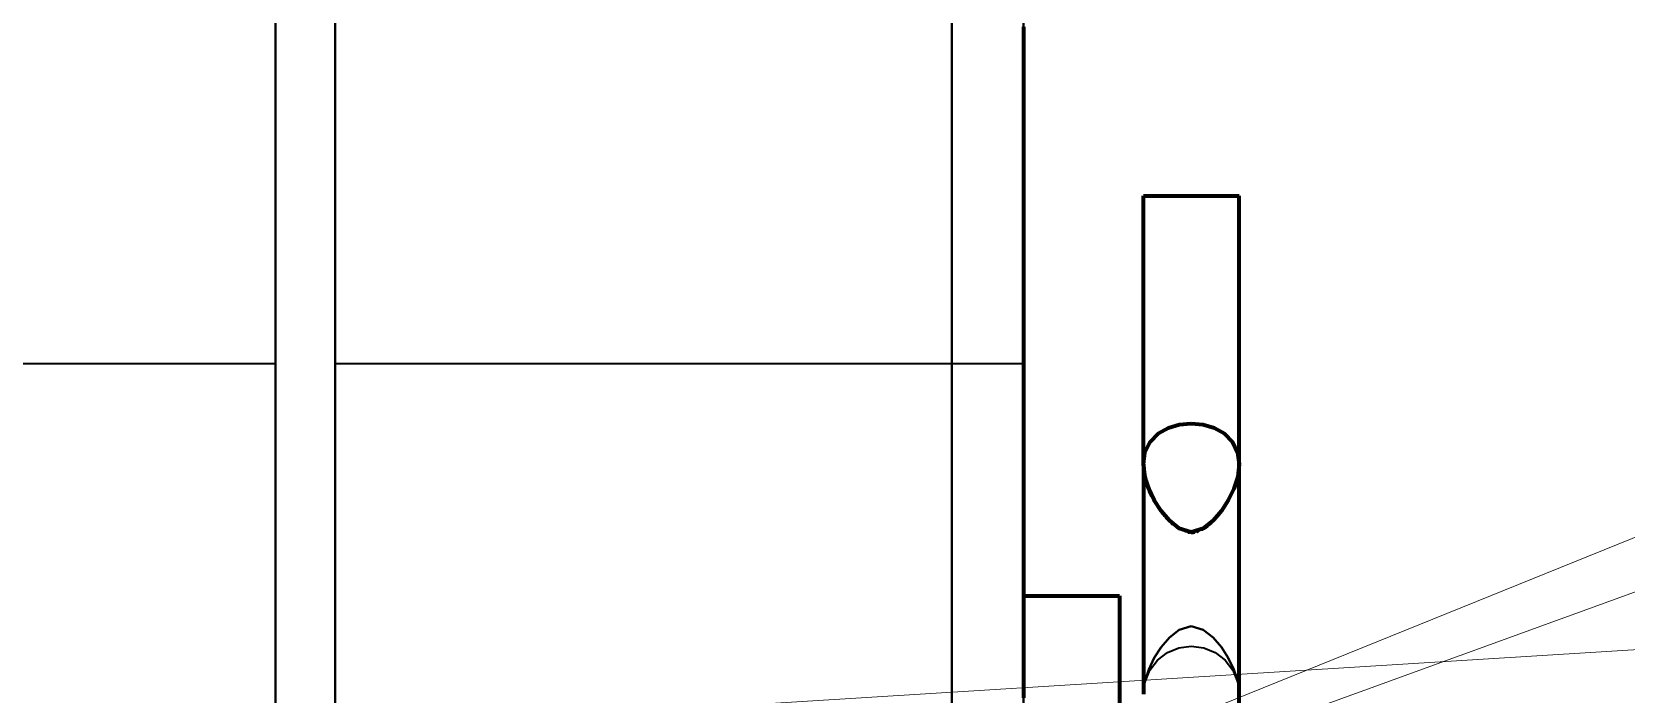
# Model space of a CAD drawing. Header units: millimetres. Extents: x 0 to 2382, y 0 to 420.
# Drawn here: x 181.46 to 188.12, y 235.59 to 238.35 of the extents above; entities that cross this region are included whole.
import ezdxf

# ---------------------------------------------------------------- set-up
doc = ezdxf.new("R2010")
doc.units = ezdxf.units.MM
doc.linetypes.add('IRAM-E-TRAZOS', pattern=[5, 4, -1])
for name, color, linetype, lineweight in [('01-VISIBLE', 7, 'CONTINUOUS', 70), ('02-OCULTA', 4, 'IRAM-E-TRAZOS', 35), ('08-FINA', 5, 'CONTINUOUS', 18)]:
    doc.layers.add(name, color=color, linetype=linetype, lineweight=lineweight)

msp = doc.modelspace()

# ---------------------------------------------------------------- linework, layer by layer
at = {"layer": '01-VISIBLE'}
for p, q in [((186.1, 236.55), (186.1, 237.67)), ((186.5, 236.55), (186.5, 237.67)), ((185.6, 236), (186, 236)), ((186.5, 235.2649), (186.5, 235.59))]:
    msp.add_line(p, q, dxfattribs=at)
for points in [[(185.6, 238.375), (185.6, 238.2875), (185.6, 238.2), (185.6, 238.1125), (185.6, 238.025), (185.6, 237.9375), (185.6, 237.85), (185.6, 237.7625), (185.6, 237.675), (185.6, 237.5875), (185.6, 237.5), (185.6, 237.4125), (185.6, 237.325), (185.6, 237.2375), (185.6, 237.15), (185.6, 237.0625), (185.6, 236.975), (185.6, 236.8875), (185.6, 236.8), (185.6, 236.7125), (185.6, 236.625), (185.6, 236.5375), (185.6, 236.45), (185.6, 236.3625), (185.6, 236.275), (185.6, 236.1875), (185.6, 236.1), (185.6, 236.0125), (185.6, 235.925), (185.6, 235.8375), (185.6, 235.75), (185.6, 235.6625), (185.6, 235.575)], [(186.1, 237.67), (186.15, 237.67), (186.2, 237.67), (186.25, 237.67), (186.3, 237.67), (186.35, 237.67), (186.4, 237.67), (186.45, 237.67), (186.5, 237.67)], [(186.1, 236.55), (186.1066, 236.5984), (186.1276, 236.6425), (186.1617, 236.6775), (186.2042, 236.7016), (186.2512, 236.7154), (186.3, 236.7199)], [(186.3, 236.7199), (186.3488, 236.7154), (186.3958, 236.7016), (186.4383, 236.6775), (186.4724, 236.6425), (186.4934, 236.5984), (186.5, 236.55)], [(186.5, 236.55), (186.4937, 236.4974), (186.4776, 236.4469), (186.4544, 236.3992), (186.4257, 236.3547), (186.3914, 236.3142), (186.3502, 236.2811), (186.3, 236.266), (186.2498, 236.2811), (186.2086, 236.3142), (186.1743, 236.3547), (186.1456, 236.3992), (186.1224, 236.4469), (186.1063, 236.4974), (186.1, 236.55)], [(186.1, 236.55), (186.1013, 236.5271), (186.1048, 236.5044), (186.1102, 236.482), (186.1173, 236.4602), (186.1258, 236.4388), (186.1356, 236.418)], [(186.1, 236.55), (186.1, 236.4995), (186.1, 236.4489), (186.1, 236.3984), (186.1, 236.3479), (186.1, 236.2974), (186.1, 236.2468), (186.1, 236.1963), (186.1, 236.1458), (186.1, 236.0953), (186.1, 236.0447), (186.1, 235.9942), (186.1, 235.9437), (186.1, 235.8932), (186.1, 235.8426), (186.1, 235.7921), (186.1, 235.7416), (186.1, 235.6911), (186.1, 235.6405), (186.1, 235.59)], [(186.5, 235.59), (186.5, 235.6405), (186.5, 235.6911), (186.5, 235.7416), (186.5, 235.7921), (186.5, 235.8426), (186.5, 235.8932), (186.5, 235.9437), (186.5, 235.9942), (186.5, 236.0447), (186.5, 236.0953), (186.5, 236.1458), (186.5, 236.1963), (186.5, 236.2468), (186.5, 236.2974), (186.5, 236.3479), (186.5, 236.3984), (186.5, 236.4489), (186.5, 236.4995), (186.5, 236.55)], [(186.5, 235.59), (186.5, 235.6405), (186.5, 235.6911), (186.5, 235.7416), (186.5, 235.7921), (186.5, 235.8426), (186.5, 235.8932), (186.5, 235.9437), (186.5, 235.9942), (186.5, 236.0447), (186.5, 236.0953), (186.5, 236.1458), (186.5, 236.1963), (186.5, 236.2468), (186.5, 236.2974), (186.5, 236.3479), (186.5, 236.3984), (186.5, 236.4489), (186.5, 236.4995), (186.5, 236.55)], [(186.1358, 236.4175), (186.1358, 236.4175), (186.1358, 236.4175), (186.1358, 236.4175), (186.1358, 236.4175), (186.1358, 236.4175), (186.1358, 236.4175)], [(186.1421, 236.4055), (186.1428, 236.4042), (186.1435, 236.4029), (186.1442, 236.4017), (186.1449, 236.4004), (186.1456, 236.3992), (186.1463, 236.3979)], [(186.1466, 236.3974), (186.1466, 236.3974), (186.1466, 236.3974), (186.1466, 236.3974), (186.1466, 236.3974), (186.1466, 236.3974), (186.1466, 236.3974)], [(186.1547, 236.3838), (186.1561, 236.3816), (186.1575, 236.3793), (186.159, 236.377), (186.1604, 236.3747), (186.1619, 236.3725), (186.1634, 236.3702)], [(186.1638, 236.3697), (186.1638, 236.3697), (186.1638, 236.3697), (186.1638, 236.3697), (186.1638, 236.3697), (186.1638, 236.3697), (186.1638, 236.3697)], [(186.164, 236.3693), (186.1644, 236.3688), (186.1647, 236.3683), (186.165, 236.3678), (186.1654, 236.3673), (186.1657, 236.3668), (186.1661, 236.3663)], [(186.1743, 236.3548), (186.1756, 236.353), (186.1769, 236.3512), (186.1783, 236.3494), (186.1797, 236.3476), (186.181, 236.3458), (186.1824, 236.344)], [(186.4478, 236.388), (186.4478, 236.388), (186.4478, 236.388), (186.4478, 236.388), (186.4478, 236.388), (186.4478, 236.388), (186.4478, 236.388)], [(186.4501, 236.3917), (186.4504, 236.3923), (186.4508, 236.3929), (186.4511, 236.3935), (186.4515, 236.3941), (186.4518, 236.3947), (186.4522, 236.3953)], [(186.1882, 236.3369), (186.1885, 236.3365), (186.1888, 236.3362), (186.189, 236.3358), (186.1893, 236.3354), (186.1896, 236.3351), (186.1899, 236.3347)], [(186.1969, 236.3266), (186.1978, 236.3257), (186.1987, 236.3247), (186.1995, 236.3237), (186.2004, 236.3228), (186.2013, 236.3218), (186.2022, 236.3209)], [(186.2109, 236.3119), (186.2109, 236.3119), (186.2109, 236.3119), (186.2109, 236.3119), (186.2109, 236.3119), (186.2109, 236.3119), (186.2109, 236.3119)], [(186.2109, 236.3118), (186.2109, 236.3118), (186.2109, 236.3118), (186.2109, 236.3118), (186.2109, 236.3118), (186.2109, 236.3118), (186.2109, 236.3118)], [(186.211, 236.3117), (186.2111, 236.3117), (186.2111, 236.3117), (186.2112, 236.3116), (186.2112, 236.3116), (186.2113, 236.3115), (186.2113, 236.3115)], [(186.2116, 236.3111), (186.2121, 236.3107), (186.2126, 236.3102), (186.2131, 236.3097), (186.2137, 236.3092), (186.2142, 236.3087), (186.2147, 236.3082)], [(186.2179, 236.3052), (186.2186, 236.3045), (186.2194, 236.3038), (186.2202, 236.3032), (186.2209, 236.3025), (186.2217, 236.3018), (186.2225, 236.3011)], [(186.2318, 236.2934), (186.2318, 236.2934), (186.2318, 236.2934), (186.2318, 236.2934), (186.2318, 236.2934), (186.2318, 236.2934), (186.2318, 236.2934)], [(186.2319, 236.2933), (186.2319, 236.2933), (186.2319, 236.2933), (186.2319, 236.2933), (186.2319, 236.2933), (186.2319, 236.2933), (186.2319, 236.2933)], [(186.3535, 236.2831), (186.3535, 236.2831), (186.3535, 236.2831), (186.3535, 236.2831), (186.3535, 236.2831), (186.3535, 236.2831), (186.3535, 236.2831)], [(186.3536, 236.2831), (186.3536, 236.2831), (186.3536, 236.2832), (186.3536, 236.2832), (186.3536, 236.2832), (186.3536, 236.2832), (186.3537, 236.2832)], [(186.3537, 236.2832), (186.3538, 236.2832), (186.3538, 236.2833), (186.3539, 236.2833), (186.3539, 236.2833), (186.3539, 236.2833), (186.354, 236.2834)], [(186.354, 236.2834), (186.3554, 236.2843), (186.3567, 236.2851), (186.3581, 236.286), (186.3594, 236.287), (186.3607, 236.2879), (186.3621, 236.2888)], [(186.364, 236.2902), (186.3648, 236.2908), (186.3655, 236.2914), (186.3663, 236.2919), (186.3671, 236.2925), (186.3678, 236.2931), (186.3686, 236.2937)], [(186.375, 236.2989), (186.3754, 236.2993), (186.3758, 236.2996), (186.3762, 236.3), (186.3766, 236.3003), (186.3771, 236.3007), (186.3775, 236.3011)], [(186.3782, 236.3017), (186.3787, 236.3022), (186.3793, 236.3027), (186.3799, 236.3032), (186.3805, 236.3037), (186.3811, 236.3043), (186.3816, 236.3048)], [(186.386, 236.3088), (186.3867, 236.3096), (186.3875, 236.3103), (186.3882, 236.311), (186.389, 236.3117), (186.3897, 236.3125), (186.3904, 236.3132)], [(186.3956, 236.3185), (186.3963, 236.3192), (186.397, 236.32), (186.3977, 236.3207), (186.3984, 236.3215), (186.3991, 236.3223), (186.3998, 236.3231)], [(186.4011, 236.3245), (186.4014, 236.3248), (186.4017, 236.3251), (186.4019, 236.3254), (186.4022, 236.3257), (186.4025, 236.326), (186.4027, 236.3262)], [(186.4011, 236.3244), (186.4011, 236.3244), (186.4011, 236.3244), (186.4011, 236.3245), (186.4011, 236.3245), (186.4011, 236.3245), (186.4011, 236.3245)], [(186.4086, 236.333), (186.409, 236.3335), (186.4095, 236.334), (186.4099, 236.3346), (186.4103, 236.3351), (186.4108, 236.3356), (186.4112, 236.3361)], [(186.4152, 236.341), (186.4162, 236.3422), (186.4171, 236.3434), (186.4181, 236.3447), (186.4191, 236.3459), (186.42, 236.3471), (186.421, 236.3484)], [(186.2647, 236.2735), (186.2647, 236.2735), (186.2647, 236.2735), (186.2647, 236.2735), (186.2647, 236.2735), (186.2647, 236.2735), (186.2647, 236.2735)], [(186.2649, 236.2734), (186.2649, 236.2734), (186.2649, 236.2734), (186.2649, 236.2734), (186.2649, 236.2734), (186.2649, 236.2734), (186.2649, 236.2734)], [(186.2652, 236.2733), (186.2652, 236.2733), (186.2652, 236.2733), (186.2652, 236.2733), (186.2652, 236.2733), (186.2652, 236.2733), (186.2652, 236.2733)], [(186.2655, 236.2732), (186.2655, 236.2732), (186.2655, 236.2732), (186.2655, 236.2732), (186.2655, 236.2732), (186.2655, 236.2732), (186.2655, 236.2732)], [(186.2661, 236.2729), (186.2661, 236.2729), (186.2661, 236.2729), (186.2661, 236.2729), (186.2661, 236.2729), (186.2661, 236.2729), (186.2661, 236.2729)], [(186.2663, 236.2728), (186.2663, 236.2728), (186.2663, 236.2728), (186.2663, 236.2728), (186.2663, 236.2728), (186.2663, 236.2728), (186.2663, 236.2728)], [(186.2666, 236.2727), (186.2666, 236.2727), (186.2666, 236.2727), (186.2666, 236.2727), (186.2666, 236.2727), (186.2666, 236.2727), (186.2666, 236.2727)], [(186.2867, 236.267), (186.2867, 236.267), (186.2867, 236.267), (186.2867, 236.267), (186.2867, 236.267), (186.2867, 236.267), (186.2867, 236.267)], [(186.2868, 236.267), (186.2868, 236.267), (186.2868, 236.267), (186.2868, 236.267), (186.2868, 236.267), (186.2868, 236.267), (186.2868, 236.267)], [(186.2869, 236.267), (186.2869, 236.267), (186.2869, 236.267), (186.2869, 236.267), (186.2869, 236.267), (186.2869, 236.267), (186.2869, 236.267)], [(186.287, 236.267), (186.287, 236.267), (186.287, 236.267), (186.287, 236.267), (186.287, 236.267), (186.287, 236.267), (186.287, 236.267)], [(186.2871, 236.267), (186.2871, 236.267), (186.2871, 236.267), (186.2871, 236.267), (186.2871, 236.267), (186.2871, 236.267), (186.2871, 236.267)], [(186.2872, 236.267), (186.2872, 236.267), (186.2872, 236.267), (186.2872, 236.267), (186.2872, 236.267), (186.2872, 236.267), (186.2872, 236.267)], [(186.2873, 236.2669), (186.2873, 236.2669), (186.2873, 236.2669), (186.2873, 236.2669), (186.2873, 236.2669), (186.2873, 236.2669), (186.2873, 236.2669)], [(186.2874, 236.2669), (186.2874, 236.2669), (186.2874, 236.2669), (186.2874, 236.2669), (186.2874, 236.2669), (186.2874, 236.2669), (186.2874, 236.2669)], [(186.2875, 236.2669), (186.2875, 236.2669), (186.2875, 236.2669), (186.2875, 236.2669), (186.2875, 236.2669), (186.2875, 236.2669), (186.2875, 236.2669)], [(186.2876, 236.2669), (186.2876, 236.2669), (186.2876, 236.2669), (186.2876, 236.2669), (186.2876, 236.2669), (186.2876, 236.2669), (186.2876, 236.2669)], [(186.2877, 236.2669), (186.2877, 236.2669), (186.2877, 236.2669), (186.2877, 236.2669), (186.2877, 236.2669), (186.2877, 236.2669), (186.2877, 236.2669)], [(186.2878, 236.2669), (186.2878, 236.2669), (186.2878, 236.2669), (186.2878, 236.2669), (186.2878, 236.2669), (186.2878, 236.2669), (186.2878, 236.2669)], [(186.2879, 236.2669), (186.2879, 236.2669), (186.2879, 236.2669), (186.2879, 236.2669), (186.2879, 236.2669), (186.2879, 236.2669), (186.2879, 236.2669)], [(186.288, 236.2668), (186.288, 236.2668), (186.288, 236.2668), (186.288, 236.2668), (186.288, 236.2668), (186.288, 236.2668), (186.288, 236.2668)], [(186.2881, 236.2668), (186.2881, 236.2668), (186.2881, 236.2668), (186.2881, 236.2668), (186.2881, 236.2668), (186.2881, 236.2668), (186.2881, 236.2668)], [(186.2882, 236.2668), (186.2882, 236.2668), (186.2882, 236.2668), (186.2882, 236.2668), (186.2882, 236.2668), (186.2882, 236.2668), (186.2882, 236.2668)], [(186.2883, 236.2668), (186.2883, 236.2668), (186.2883, 236.2668), (186.2883, 236.2668), (186.2883, 236.2668), (186.2883, 236.2668), (186.2883, 236.2668)], [(186.2884, 236.2668), (186.2884, 236.2668), (186.2884, 236.2668), (186.2884, 236.2668), (186.2884, 236.2668), (186.2884, 236.2668), (186.2884, 236.2668)], [(186.2886, 236.2668), (186.2886, 236.2668), (186.2886, 236.2668), (186.2886, 236.2668), (186.2886, 236.2668), (186.2886, 236.2668), (186.2886, 236.2668)], [(186.2887, 236.2667), (186.2887, 236.2667), (186.2887, 236.2667), (186.2887, 236.2667), (186.2887, 236.2667), (186.2887, 236.2667), (186.2887, 236.2667)], [(186.2888, 236.2667), (186.2888, 236.2667), (186.2888, 236.2667), (186.2888, 236.2667), (186.2888, 236.2667), (186.2888, 236.2667), (186.2888, 236.2667)], [(186.2889, 236.2667), (186.2889, 236.2667), (186.2889, 236.2667), (186.2889, 236.2667), (186.2889, 236.2667), (186.2889, 236.2667), (186.2889, 236.2667)], [(186.289, 236.2667), (186.289, 236.2667), (186.289, 236.2667), (186.289, 236.2667), (186.289, 236.2667), (186.289, 236.2667), (186.289, 236.2667)], [(186.2891, 236.2667), (186.2891, 236.2667), (186.2891, 236.2667), (186.2891, 236.2667), (186.2891, 236.2667), (186.2891, 236.2667), (186.2891, 236.2667)], [(186.2892, 236.2667), (186.2892, 236.2667), (186.2892, 236.2667), (186.2892, 236.2667), (186.2892, 236.2667), (186.2892, 236.2667), (186.2892, 236.2667)], [(186.2893, 236.2667), (186.2893, 236.2667), (186.2893, 236.2667), (186.2893, 236.2667), (186.2893, 236.2667), (186.2893, 236.2667), (186.2893, 236.2667)], [(186.2894, 236.2666), (186.2894, 236.2666), (186.2894, 236.2666), (186.2894, 236.2666), (186.2894, 236.2666), (186.2894, 236.2666), (186.2894, 236.2666)], [(186.2895, 236.2666), (186.2895, 236.2666), (186.2895, 236.2666), (186.2895, 236.2666), (186.2895, 236.2666), (186.2895, 236.2666), (186.2895, 236.2666)], [(186.2896, 236.2666), (186.2896, 236.2666), (186.2896, 236.2666), (186.2896, 236.2666), (186.2896, 236.2666), (186.2896, 236.2666), (186.2896, 236.2666)], [(186.2897, 236.2666), (186.2897, 236.2666), (186.2897, 236.2666), (186.2897, 236.2666), (186.2897, 236.2666), (186.2897, 236.2666), (186.2897, 236.2666)], [(186.2898, 236.2666), (186.2898, 236.2666), (186.2898, 236.2666), (186.2898, 236.2666), (186.2898, 236.2666), (186.2898, 236.2666), (186.2898, 236.2666)], [(186.2899, 236.2666), (186.2899, 236.2666), (186.2899, 236.2666), (186.2899, 236.2666), (186.2899, 236.2666), (186.2899, 236.2666), (186.2899, 236.2666)], [(186.29, 236.2666), (186.29, 236.2666), (186.29, 236.2666), (186.29, 236.2666), (186.29, 236.2666), (186.29, 236.2666), (186.29, 236.2666)], [(186.2901, 236.2666), (186.2902, 236.2666), (186.2902, 236.2665), (186.2902, 236.2665), (186.2903, 236.2665), (186.2903, 236.2665), (186.2904, 236.2665)], [(186.3001, 236.266), (186.3001, 236.266), (186.3002, 236.266), (186.3003, 236.266), (186.3003, 236.266), (186.3004, 236.266), (186.3004, 236.266)], [(186.3004, 236.266), (186.3013, 236.266), (186.3021, 236.266), (186.3029, 236.266), (186.3038, 236.266), (186.3046, 236.2661), (186.3055, 236.2661)], [(186.3057, 236.2662), (186.3072, 236.2663), (186.3086, 236.2664), (186.31, 236.2666), (186.3115, 236.2668), (186.3129, 236.267), (186.3143, 236.2672)], [(186.3225, 236.2691), (186.3225, 236.2691), (186.3225, 236.2691), (186.3225, 236.2691), (186.3225, 236.2691), (186.3225, 236.2691), (186.3225, 236.2691)], [(186.3227, 236.2691), (186.3227, 236.2691), (186.3227, 236.2691), (186.3227, 236.2691), (186.3227, 236.2691), (186.3227, 236.2691), (186.3227, 236.2691)], [(186.3228, 236.2691), (186.3228, 236.2691), (186.3228, 236.2691), (186.3228, 236.2691), (186.3228, 236.2691), (186.3228, 236.2691), (186.3228, 236.2691)], [(186.3229, 236.2692), (186.3229, 236.2692), (186.3229, 236.2692), (186.3229, 236.2692), (186.3229, 236.2692), (186.3229, 236.2692), (186.3229, 236.2692)], [(186.3231, 236.2692), (186.3231, 236.2692), (186.3231, 236.2692), (186.3231, 236.2692), (186.3231, 236.2692), (186.3231, 236.2692), (186.3231, 236.2692)], [(186.3232, 236.2692), (186.3232, 236.2692), (186.3232, 236.2692), (186.3232, 236.2692), (186.3232, 236.2692), (186.3232, 236.2692), (186.3232, 236.2692)], [(186.3233, 236.2693), (186.3233, 236.2693), (186.3233, 236.2693), (186.3233, 236.2693), (186.3233, 236.2693), (186.3233, 236.2693), (186.3233, 236.2693)], [(186.3235, 236.2693), (186.3235, 236.2693), (186.3235, 236.2693), (186.3235, 236.2693), (186.3235, 236.2693), (186.3235, 236.2693), (186.3235, 236.2693)], [(186.3236, 236.2694), (186.3236, 236.2694), (186.3236, 236.2694), (186.3236, 236.2694), (186.3236, 236.2694), (186.3236, 236.2694), (186.3236, 236.2694)], [(186.3237, 236.2694), (186.3237, 236.2694), (186.3237, 236.2694), (186.3237, 236.2694), (186.3237, 236.2694), (186.3237, 236.2694), (186.3237, 236.2694)], [(186.3239, 236.2694), (186.3239, 236.2694), (186.3239, 236.2694), (186.3239, 236.2694), (186.3239, 236.2694), (186.3239, 236.2694), (186.3239, 236.2694)], [(186.324, 236.2695), (186.324, 236.2695), (186.324, 236.2695), (186.324, 236.2695), (186.324, 236.2695), (186.324, 236.2695), (186.324, 236.2695)], [(186.3241, 236.2695), (186.3241, 236.2695), (186.3241, 236.2695), (186.3241, 236.2695), (186.3241, 236.2695), (186.3241, 236.2695), (186.3241, 236.2695)], [(186.3243, 236.2695), (186.3243, 236.2695), (186.3243, 236.2695), (186.3243, 236.2695), (186.3243, 236.2695), (186.3243, 236.2695), (186.3243, 236.2695)], [(186.3244, 236.2696), (186.3244, 236.2696), (186.3244, 236.2696), (186.3244, 236.2696), (186.3244, 236.2696), (186.3244, 236.2696), (186.3244, 236.2696)], [(186.3245, 236.2696), (186.3245, 236.2696), (186.3245, 236.2696), (186.3245, 236.2696), (186.3245, 236.2696), (186.3245, 236.2696), (186.3245, 236.2696)], [(186.3247, 236.2697), (186.3247, 236.2697), (186.3247, 236.2697), (186.3247, 236.2697), (186.3247, 236.2697), (186.3247, 236.2697), (186.3247, 236.2697)], [(186.3248, 236.2697), (186.3248, 236.2697), (186.3248, 236.2697), (186.3248, 236.2697), (186.3248, 236.2697), (186.3248, 236.2697), (186.3248, 236.2697)], [(186.3249, 236.2697), (186.3249, 236.2697), (186.3249, 236.2697), (186.3249, 236.2697), (186.3249, 236.2697), (186.3249, 236.2697), (186.3249, 236.2697)], [(186.3251, 236.2698), (186.3251, 236.2698), (186.3252, 236.2698), (186.3252, 236.2698), (186.3253, 236.2698), (186.3253, 236.2699), (186.3254, 236.2699)], [(186.3431, 236.2772), (186.3431, 236.2772), (186.3431, 236.2772), (186.3431, 236.2772), (186.3431, 236.2772), (186.3431, 236.2772), (186.3431, 236.2772)], [(186.3432, 236.2772), (186.3432, 236.2772), (186.3432, 236.2772), (186.3432, 236.2772), (186.3432, 236.2772), (186.3432, 236.2772), (186.3432, 236.2772)], [(186.3434, 236.2773), (186.3434, 236.2773), (186.3434, 236.2773), (186.3434, 236.2773), (186.3434, 236.2773), (186.3434, 236.2773), (186.3434, 236.2773)], [(186.3435, 236.2773), (186.3435, 236.2773), (186.3435, 236.2773), (186.3435, 236.2773), (186.3435, 236.2773), (186.3435, 236.2773), (186.3435, 236.2773)], [(186.3436, 236.2774), (186.3436, 236.2774), (186.3436, 236.2774), (186.3436, 236.2774), (186.3436, 236.2774), (186.3436, 236.2774), (186.3436, 236.2774)], [(186.3437, 236.2775), (186.3437, 236.2775), (186.3437, 236.2775), (186.3437, 236.2775), (186.3437, 236.2775), (186.3437, 236.2775), (186.3437, 236.2775)], [(186.3438, 236.2775), (186.3438, 236.2775), (186.3438, 236.2775), (186.3438, 236.2775), (186.3438, 236.2775), (186.3438, 236.2775), (186.3438, 236.2775)], [(186.344, 236.2776), (186.344, 236.2776), (186.344, 236.2776), (186.344, 236.2776), (186.344, 236.2776), (186.344, 236.2776), (186.344, 236.2776)], [(186.3441, 236.2777), (186.3441, 236.2777), (186.3441, 236.2777), (186.3441, 236.2777), (186.3441, 236.2777), (186.3441, 236.2777), (186.3441, 236.2777)], [(186.3442, 236.2777), (186.3442, 236.2777), (186.3442, 236.2777), (186.3442, 236.2777), (186.3442, 236.2777), (186.3442, 236.2777), (186.3442, 236.2777)], [(186.3443, 236.2778), (186.3443, 236.2778), (186.3443, 236.2778), (186.3443, 236.2778), (186.3443, 236.2778), (186.3443, 236.2778), (186.3443, 236.2778)], [(186.3444, 236.2778), (186.3444, 236.2778), (186.3444, 236.2778), (186.3444, 236.2778), (186.3444, 236.2778), (186.3444, 236.2778), (186.3444, 236.2778)], [(186.3445, 236.2779), (186.3445, 236.2779), (186.3445, 236.2779), (186.3445, 236.2779), (186.3445, 236.2779), (186.3445, 236.2779), (186.3445, 236.2779)], [(186.3447, 236.278), (186.3447, 236.278), (186.3447, 236.278), (186.3447, 236.278), (186.3447, 236.278), (186.3447, 236.278), (186.3447, 236.278)], [(186.3448, 236.278), (186.3448, 236.278), (186.3449, 236.2781), (186.3449, 236.2781), (186.3449, 236.2781), (186.345, 236.2781), (186.345, 236.2782)], [(186, 236), (186, 235.95), (186, 235.9), (186, 235.85), (186, 235.8), (186, 235.75), (186, 235.7), (186, 235.65), (186, 235.6), (186, 235.55)], [(186.1, 235.59), (186.1, 235.59), (186.1, 235.59), (186.1, 235.59), (186.1, 235.5901), (186.1, 235.5901), (186.1, 235.5901)], [(186.5, 235.5901), (186.5, 235.5901), (186.5, 235.5901), (186.5, 235.59), (186.5, 235.59), (186.5, 235.59), (186.5, 235.59)]]:
    msp.add_lwpolyline(points, dxfattribs=at)
at = {"layer": '02-OCULTA'}
for p, q in [((179.6, 236.97), (182.475, 236.97)), ((182.725, 236.97), (185.6, 236.97)), ((186.1, 235.59), (186.1, 236.55)), ((186.5, 235.59), (186.5, 236.55))]:
    msp.add_line(p, q, dxfattribs=at)
for points in [[(182.475, 238.402), (182.475, 238.34), (182.475, 238.278), (182.475, 238.216), (182.475, 238.154), (182.475, 238.092), (182.475, 238.03), (182.475, 237.968), (182.475, 237.906), (182.475, 237.844), (182.475, 237.782), (182.475, 237.72), (182.475, 237.658), (182.475, 237.596), (182.475, 237.534), (182.475, 237.472), (182.475, 237.41), (182.475, 237.348), (182.475, 237.286), (182.475, 237.224), (182.475, 237.162), (182.475, 237.1), (182.475, 237.038), (182.475, 236.976), (182.475, 236.914), (182.475, 236.852), (182.475, 236.79), (182.475, 236.728), (182.475, 236.666), (182.475, 236.604), (182.475, 236.542), (182.475, 236.48), (182.475, 236.418), (182.475, 236.356), (182.475, 236.294), (182.475, 236.232), (182.475, 236.17), (182.475, 236.108), (182.475, 236.046), (182.475, 235.984), (182.475, 235.922), (182.475, 235.86), (182.475, 235.798), (182.475, 235.736), (182.475, 235.674), (182.475, 235.612), (182.475, 235.55)], [(182.475, 235.55), (182.475, 235.612), (182.475, 235.674), (182.475, 235.736), (182.475, 235.798), (182.475, 235.86), (182.475, 235.922), (182.475, 235.984), (182.475, 236.046), (182.475, 236.108), (182.475, 236.17), (182.475, 236.232), (182.475, 236.294), (182.475, 236.356), (182.475, 236.418), (182.475, 236.48), (182.475, 236.542), (182.475, 236.604), (182.475, 236.666), (182.475, 236.728), (182.475, 236.79), (182.475, 236.852), (182.475, 236.914), (182.475, 236.976), (182.475, 237.038), (182.475, 237.1), (182.475, 237.162), (182.475, 237.224), (182.475, 237.286), (182.475, 237.348), (182.475, 237.41), (182.475, 237.472), (182.475, 237.534), (182.475, 237.596), (182.475, 237.658), (182.475, 237.72), (182.475, 237.782), (182.475, 237.844), (182.475, 237.906), (182.475, 237.968), (182.475, 238.03), (182.475, 238.092), (182.475, 238.154), (182.475, 238.216), (182.475, 238.278), (182.475, 238.34), (182.475, 238.402)], [(182.725, 238.402), (182.725, 238.34), (182.725, 238.278), (182.725, 238.216), (182.725, 238.154), (182.725, 238.092), (182.725, 238.03), (182.725, 237.968), (182.725, 237.906), (182.725, 237.844), (182.725, 237.782), (182.725, 237.72), (182.725, 237.658), (182.725, 237.596), (182.725, 237.534), (182.725, 237.472), (182.725, 237.41), (182.725, 237.348), (182.725, 237.286), (182.725, 237.224), (182.725, 237.162), (182.725, 237.1), (182.725, 237.038), (182.725, 236.976), (182.725, 236.914), (182.725, 236.852), (182.725, 236.79), (182.725, 236.728), (182.725, 236.666), (182.725, 236.604), (182.725, 236.542), (182.725, 236.48), (182.725, 236.418), (182.725, 236.356), (182.725, 236.294), (182.725, 236.232), (182.725, 236.17), (182.725, 236.108), (182.725, 236.046), (182.725, 235.984), (182.725, 235.922), (182.725, 235.86), (182.725, 235.798), (182.725, 235.736), (182.725, 235.674), (182.725, 235.612), (182.725, 235.55)], [(182.725, 235.55), (182.725, 235.612), (182.725, 235.674), (182.725, 235.736), (182.725, 235.798), (182.725, 235.86), (182.725, 235.922), (182.725, 235.984), (182.725, 236.046), (182.725, 236.108), (182.725, 236.17), (182.725, 236.232), (182.725, 236.294), (182.725, 236.356), (182.725, 236.418), (182.725, 236.48), (182.725, 236.542), (182.725, 236.604), (182.725, 236.666), (182.725, 236.728), (182.725, 236.79), (182.725, 236.852), (182.725, 236.914), (182.725, 236.976), (182.725, 237.038), (182.725, 237.1), (182.725, 237.162), (182.725, 237.224), (182.725, 237.286), (182.725, 237.348), (182.725, 237.41), (182.725, 237.472), (182.725, 237.534), (182.725, 237.596), (182.725, 237.658), (182.725, 237.72), (182.725, 237.782), (182.725, 237.844), (182.725, 237.906), (182.725, 237.968), (182.725, 238.03), (182.725, 238.092), (182.725, 238.154), (182.725, 238.216), (182.725, 238.278), (182.725, 238.34), (182.725, 238.402)], [(185.3, 238.41), (185.3, 238.347), (185.3, 238.284), (185.3, 238.221), (185.3, 238.158), (185.3, 238.095), (185.3, 238.032), (185.3, 237.969), (185.3, 237.906), (185.3, 237.843), (185.3, 237.78), (185.3, 237.717), (185.3, 237.654), (185.3, 237.591), (185.3, 237.528), (185.3, 237.465), (185.3, 237.402), (185.3, 237.339), (185.3, 237.276), (185.3, 237.213), (185.3, 237.15), (185.3, 237.087), (185.3, 237.024), (185.3, 236.961), (185.3, 236.898), (185.3, 236.835), (185.3, 236.772), (185.3, 236.709), (185.3, 236.646), (185.3, 236.583), (185.3, 236.52), (185.3, 236.457), (185.3, 236.394), (185.3, 236.331), (185.3, 236.268), (185.3, 236.205), (185.3, 236.142), (185.3, 236.079), (185.3, 236.016), (185.3, 235.953), (185.3, 235.89), (185.3, 235.827), (185.3, 235.764), (185.3, 235.701), (185.3, 235.638), (185.3, 235.575)], [(185.3, 235.575), (185.3, 235.638), (185.3, 235.701), (185.3, 235.764), (185.3, 235.827), (185.3, 235.89), (185.3, 235.953), (185.3, 236.016), (185.3, 236.079), (185.3, 236.142), (185.3, 236.205), (185.3, 236.268), (185.3, 236.331), (185.3, 236.394), (185.3, 236.457), (185.3, 236.52), (185.3, 236.583), (185.3, 236.646), (185.3, 236.709), (185.3, 236.772), (185.3, 236.835), (185.3, 236.898), (185.3, 236.961), (185.3, 237.024), (185.3, 237.087), (185.3, 237.15), (185.3, 237.213), (185.3, 237.276), (185.3, 237.339), (185.3, 237.402), (185.3, 237.465), (185.3, 237.528), (185.3, 237.591), (185.3, 237.654), (185.3, 237.717), (185.3, 237.78), (185.3, 237.843), (185.3, 237.906), (185.3, 237.969), (185.3, 238.032), (185.3, 238.095), (185.3, 238.158), (185.3, 238.221), (185.3, 238.284), (185.3, 238.347), (185.3, 238.41)], [(185.3, 238.402), (185.3, 238.34), (185.3, 238.278), (185.3, 238.216), (185.3, 238.154), (185.3, 238.092), (185.3, 238.03), (185.3, 237.968), (185.3, 237.906), (185.3, 237.844), (185.3, 237.782), (185.3, 237.72), (185.3, 237.658), (185.3, 237.596), (185.3, 237.534), (185.3, 237.472), (185.3, 237.41), (185.3, 237.348), (185.3, 237.286), (185.3, 237.224), (185.3, 237.162), (185.3, 237.1), (185.3, 237.038), (185.3, 236.976), (185.3, 236.914), (185.3, 236.852), (185.3, 236.79), (185.3, 236.728), (185.3, 236.666), (185.3, 236.604), (185.3, 236.542), (185.3, 236.48), (185.3, 236.418), (185.3, 236.356), (185.3, 236.294), (185.3, 236.232), (185.3, 236.17), (185.3, 236.108), (185.3, 236.046), (185.3, 235.984), (185.3, 235.922), (185.3, 235.86), (185.3, 235.798), (185.3, 235.736), (185.3, 235.674), (185.3, 235.612), (185.3, 235.55)], [(185.3, 235.55), (185.3, 235.612), (185.3, 235.674), (185.3, 235.736), (185.3, 235.798), (185.3, 235.86), (185.3, 235.922), (185.3, 235.984), (185.3, 236.046), (185.3, 236.108), (185.3, 236.17), (185.3, 236.232), (185.3, 236.294), (185.3, 236.356), (185.3, 236.418), (185.3, 236.48), (185.3, 236.542), (185.3, 236.604), (185.3, 236.666), (185.3, 236.728), (185.3, 236.79), (185.3, 236.852), (185.3, 236.914), (185.3, 236.976), (185.3, 237.038), (185.3, 237.1), (185.3, 237.162), (185.3, 237.224), (185.3, 237.286), (185.3, 237.348), (185.3, 237.41), (185.3, 237.472), (185.3, 237.534), (185.3, 237.596), (185.3, 237.658), (185.3, 237.72), (185.3, 237.782), (185.3, 237.844), (185.3, 237.906), (185.3, 237.968), (185.3, 238.03), (185.3, 238.092), (185.3, 238.154), (185.3, 238.216), (185.3, 238.278), (185.3, 238.34), (185.3, 238.402)], [(185.6, 238.41), (185.6, 238.347), (185.6, 238.284), (185.6, 238.221), (185.6, 238.158), (185.6, 238.095), (185.6, 238.032), (185.6, 237.969), (185.6, 237.906), (185.6, 237.843), (185.6, 237.78), (185.6, 237.717), (185.6, 237.654), (185.6, 237.591), (185.6, 237.528), (185.6, 237.465), (185.6, 237.402), (185.6, 237.339), (185.6, 237.276), (185.6, 237.213), (185.6, 237.15), (185.6, 237.087), (185.6, 237.024), (185.6, 236.961), (185.6, 236.898), (185.6, 236.835), (185.6, 236.772), (185.6, 236.709), (185.6, 236.646), (185.6, 236.583), (185.6, 236.52), (185.6, 236.457), (185.6, 236.394), (185.6, 236.331), (185.6, 236.268), (185.6, 236.205), (185.6, 236.142), (185.6, 236.079), (185.6, 236.016), (185.6, 235.953), (185.6, 235.89), (185.6, 235.827), (185.6, 235.764), (185.6, 235.701), (185.6, 235.638), (185.6, 235.575)], [(185.6, 235.575), (185.6, 235.638), (185.6, 235.701), (185.6, 235.764), (185.6, 235.827), (185.6, 235.89), (185.6, 235.953), (185.6, 236.016), (185.6, 236.079), (185.6, 236.142), (185.6, 236.205), (185.6, 236.268), (185.6, 236.331), (185.6, 236.394), (185.6, 236.457), (185.6, 236.52), (185.6, 236.583), (185.6, 236.646), (185.6, 236.709), (185.6, 236.772), (185.6, 236.835), (185.6, 236.898), (185.6, 236.961), (185.6, 237.024), (185.6, 237.087), (185.6, 237.15), (185.6, 237.213), (185.6, 237.276), (185.6, 237.339), (185.6, 237.402), (185.6, 237.465), (185.6, 237.528), (185.6, 237.591), (185.6, 237.654), (185.6, 237.717), (185.6, 237.78), (185.6, 237.843), (185.6, 237.906), (185.6, 237.969), (185.6, 238.032), (185.6, 238.095), (185.6, 238.158), (185.6, 238.221), (185.6, 238.284), (185.6, 238.347), (185.6, 238.41)], [(185.6, 235.575), (185.6, 235.6625), (185.6, 235.75), (185.6, 235.8375), (185.6, 235.925), (185.6, 236.0125), (185.6, 236.1), (185.6, 236.1875), (185.6, 236.275), (185.6, 236.3625), (185.6, 236.45), (185.6, 236.5375), (185.6, 236.625), (185.6, 236.7125), (185.6, 236.8), (185.6, 236.8875), (185.6, 236.975), (185.6, 237.0625), (185.6, 237.15), (185.6, 237.2375), (185.6, 237.325), (185.6, 237.4125), (185.6, 237.5), (185.6, 237.5875), (185.6, 237.675), (185.6, 237.7625), (185.6, 237.85), (185.6, 237.9375), (185.6, 238.025), (185.6, 238.1125), (185.6, 238.2), (185.6, 238.2875), (185.6, 238.375)], [(186.5, 237.67), (186.45, 237.67), (186.4, 237.67), (186.35, 237.67), (186.3, 237.67), (186.25, 237.67), (186.2, 237.67), (186.15, 237.67), (186.1, 237.67)], [(182.475, 236.97), (182.475, 236.9197), (182.475, 236.8693), (182.475, 236.819), (182.475, 236.7686), (182.475, 236.7183), (182.475, 236.668), (182.475, 236.6176), (182.475, 236.5673), (182.475, 236.5169), (182.475, 236.4666), (182.475, 236.4163), (182.475, 236.3659), (182.475, 236.3156), (182.475, 236.2653), (182.475, 236.2149), (182.475, 236.1646), (182.475, 236.1142), (182.475, 236.0639), (182.475, 236.0136), (182.475, 235.9632), (182.475, 235.9129), (182.475, 235.8625), (182.475, 235.8122), (182.475, 235.7619), (182.475, 235.7115), (182.475, 235.6612), (182.475, 235.6108), (182.475, 235.5605)], [(182.475, 235.5605), (182.475, 235.6108), (182.475, 235.6612), (182.475, 235.7115), (182.475, 235.7619), (182.475, 235.8122), (182.475, 235.8625), (182.475, 235.9129), (182.475, 235.9632), (182.475, 236.0136), (182.475, 236.0639), (182.475, 236.1142), (182.475, 236.1646), (182.475, 236.2149), (182.475, 236.2653), (182.475, 236.3156), (182.475, 236.3659), (182.475, 236.4163), (182.475, 236.4666), (182.475, 236.5169), (182.475, 236.5673), (182.475, 236.6176), (182.475, 236.668), (182.475, 236.7183), (182.475, 236.7686), (182.475, 236.819), (182.475, 236.8693), (182.475, 236.9197), (182.475, 236.97)], [(182.725, 236.97), (182.725, 236.9197), (182.725, 236.8693), (182.725, 236.819), (182.725, 236.7686), (182.725, 236.7183), (182.725, 236.668), (182.725, 236.6176), (182.725, 236.5673), (182.725, 236.5169), (182.725, 236.4666), (182.725, 236.4163), (182.725, 236.3659), (182.725, 236.3156), (182.725, 236.2653), (182.725, 236.2149), (182.725, 236.1646), (182.725, 236.1142), (182.725, 236.0639), (182.725, 236.0136), (182.725, 235.9632), (182.725, 235.9129), (182.725, 235.8625), (182.725, 235.8122), (182.725, 235.7619), (182.725, 235.7115), (182.725, 235.6612), (182.725, 235.6108), (182.725, 235.5605)], [(182.725, 235.5605), (182.725, 235.6108), (182.725, 235.6612), (182.725, 235.7115), (182.725, 235.7619), (182.725, 235.8122), (182.725, 235.8625), (182.725, 235.9129), (182.725, 235.9632), (182.725, 236.0136), (182.725, 236.0639), (182.725, 236.1142), (182.725, 236.1646), (182.725, 236.2149), (182.725, 236.2653), (182.725, 236.3156), (182.725, 236.3659), (182.725, 236.4163), (182.725, 236.4666), (182.725, 236.5169), (182.725, 236.5673), (182.725, 236.6176), (182.725, 236.668), (182.725, 236.7183), (182.725, 236.7686), (182.725, 236.819), (182.725, 236.8693), (182.725, 236.9197), (182.725, 236.97)], [(185.6, 236.97), (185.6, 236.9197), (185.6, 236.8693), (185.6, 236.819), (185.6, 236.7686), (185.6, 236.7183), (185.6, 236.668), (185.6, 236.6176), (185.6, 236.5673), (185.6, 236.5169), (185.6, 236.4666), (185.6, 236.4163), (185.6, 236.3659), (185.6, 236.3156), (185.6, 236.2653), (185.6, 236.2149), (185.6, 236.1646), (185.6, 236.1142), (185.6, 236.0639), (185.6, 236.0136), (185.6, 235.9632), (185.6, 235.9129), (185.6, 235.8625), (185.6, 235.8122), (185.6, 235.7619), (185.6, 235.7115), (185.6, 235.6612), (185.6, 235.6108), (185.6, 235.5605)], [(185.6, 235.5605), (185.6, 235.6108), (185.6, 235.6612), (185.6, 235.7115), (185.6, 235.7619), (185.6, 235.8122), (185.6, 235.8625), (185.6, 235.9129), (185.6, 235.9632), (185.6, 236.0136), (185.6, 236.0639), (185.6, 236.1142), (185.6, 236.1646), (185.6, 236.2149), (185.6, 236.2653), (185.6, 236.3156), (185.6, 236.3659), (185.6, 236.4163), (185.6, 236.4666), (185.6, 236.5169), (185.6, 236.5673), (185.6, 236.6176), (185.6, 236.668), (185.6, 236.7183), (185.6, 236.7686), (185.6, 236.819), (185.6, 236.8693), (185.6, 236.9197), (185.6, 236.97)], [(186.3, 236.7199), (186.2512, 236.7154), (186.2042, 236.7016), (186.1617, 236.6775), (186.1276, 236.6425), (186.1066, 236.5984), (186.1, 236.55)], [(186.3, 236.7199), (186.3488, 236.7154), (186.3958, 236.7016), (186.4383, 236.6775), (186.4724, 236.6425), (186.4934, 236.5984), (186.5, 236.55)], [(186.1, 236.55), (186.1, 236.4995), (186.1, 236.4489), (186.1, 236.3984), (186.1, 236.3479), (186.1, 236.2974), (186.1, 236.2468), (186.1, 236.1963), (186.1, 236.1458), (186.1, 236.0953), (186.1, 236.0447), (186.1, 235.9942), (186.1, 235.9437), (186.1, 235.8932), (186.1, 235.8426), (186.1, 235.7921), (186.1, 235.7416), (186.1, 235.6911), (186.1, 235.6405), (186.1, 235.59)], [(186.4522, 236.3953), (186.4651, 236.4193), (186.4764, 236.4441), (186.486, 236.4697), (186.4934, 236.496), (186.4982, 236.5228), (186.5, 236.55)], [(186.1356, 236.418), (186.1356, 236.4179), (186.1356, 236.4178), (186.1357, 236.4178), (186.1357, 236.4177), (186.1358, 236.4176), (186.1358, 236.4175)], [(186.1358, 236.4175), (186.1368, 236.4155), (186.1379, 236.4135), (186.1389, 236.4114), (186.14, 236.4094), (186.141, 236.4075), (186.1421, 236.4055)], [(186.1463, 236.3979), (186.1464, 236.3978), (186.1464, 236.3977), (186.1465, 236.3976), (186.1465, 236.3976), (186.1466, 236.3975), (186.1466, 236.3974)], [(186.1466, 236.3974), (186.1479, 236.3951), (186.1493, 236.3928), (186.1506, 236.3906), (186.1519, 236.3883), (186.1533, 236.3861), (186.1547, 236.3838)], [(186.1634, 236.3702), (186.1635, 236.3701), (186.1636, 236.37), (186.1636, 236.3699), (186.1637, 236.3698), (186.1637, 236.3697), (186.1638, 236.3697)], [(186.1638, 236.3697), (186.1638, 236.3696), (186.1639, 236.3695), (186.1639, 236.3695), (186.164, 236.3694), (186.164, 236.3694), (186.164, 236.3693)], [(186.1661, 236.3663), (186.1674, 236.3644), (186.1687, 236.3625), (186.1701, 236.3605), (186.1715, 236.3586), (186.1729, 236.3567), (186.1743, 236.3548)], [(186.421, 236.3484), (186.4257, 236.3548), (186.4304, 236.3612), (186.4349, 236.3678), (186.4394, 236.3744), (186.4437, 236.3812), (186.4478, 236.388)], [(186.4478, 236.388), (186.4482, 236.3886), (186.4486, 236.3892), (186.449, 236.3898), (186.4493, 236.3905), (186.4497, 236.3911), (186.4501, 236.3917)], [(186.1824, 236.344), (186.1834, 236.3428), (186.1843, 236.3416), (186.1853, 236.3404), (186.1862, 236.3392), (186.1872, 236.3381), (186.1882, 236.3369)], [(186.1899, 236.3347), (186.1911, 236.3334), (186.1922, 236.332), (186.1934, 236.3307), (186.1946, 236.3293), (186.1957, 236.328), (186.1969, 236.3266)], [(186.2022, 236.3209), (186.2036, 236.3193), (186.205, 236.3178), (186.2065, 236.3163), (186.2079, 236.3149), (186.2094, 236.3134), (186.2109, 236.3119)], [(186.2109, 236.3119), (186.2109, 236.3119), (186.2109, 236.3119), (186.2109, 236.3119), (186.2109, 236.3119), (186.2109, 236.3118), (186.2109, 236.3118)], [(186.2109, 236.3118), (186.211, 236.3118), (186.211, 236.3118), (186.211, 236.3118), (186.211, 236.3118), (186.211, 236.3118), (186.211, 236.3117)], [(186.2113, 236.3115), (186.2114, 236.3114), (186.2114, 236.3114), (186.2115, 236.3113), (186.2115, 236.3113), (186.2116, 236.3112), (186.2116, 236.3111)], [(186.2147, 236.3082), (186.2152, 236.3077), (186.2157, 236.3072), (186.2163, 236.3067), (186.2168, 236.3062), (186.2173, 236.3057), (186.2179, 236.3052)], [(186.2225, 236.3011), (186.224, 236.2998), (186.2255, 236.2985), (186.2271, 236.2972), (186.2286, 236.2959), (186.2302, 236.2947), (186.2318, 236.2934)], [(186.2318, 236.2934), (186.2318, 236.2934), (186.2318, 236.2934), (186.2318, 236.2934), (186.2318, 236.2934), (186.2319, 236.2934), (186.2319, 236.2933)], [(186.2319, 236.2933), (186.237, 236.2895), (186.2422, 236.2858), (186.2476, 236.2824), (186.2532, 236.2791), (186.2588, 236.2762), (186.2647, 236.2735)], [(186.345, 236.2782), (186.3465, 236.2789), (186.3479, 236.2797), (186.3493, 236.2805), (186.3507, 236.2814), (186.3521, 236.2822), (186.3535, 236.2831)], [(186.3535, 236.2831), (186.3535, 236.2831), (186.3536, 236.2831), (186.3536, 236.2831), (186.3536, 236.2831), (186.3536, 236.2831), (186.3536, 236.2831)], [(186.3537, 236.2832), (186.3537, 236.2832), (186.3537, 236.2832), (186.3537, 236.2832), (186.3537, 236.2832), (186.3537, 236.2832), (186.3537, 236.2832)], [(186.354, 236.2834), (186.354, 236.2834), (186.354, 236.2834), (186.354, 236.2834), (186.354, 236.2834), (186.354, 236.2834), (186.354, 236.2834)], [(186.3621, 236.2888), (186.3624, 236.289), (186.3627, 236.2893), (186.363, 236.2895), (186.3634, 236.2897), (186.3637, 236.29), (186.364, 236.2902)], [(186.3686, 236.2937), (186.3697, 236.2946), (186.3707, 236.2954), (186.3718, 236.2963), (186.3729, 236.2972), (186.3739, 236.298), (186.375, 236.2989)], [(186.3775, 236.3011), (186.3776, 236.3012), (186.3777, 236.3013), (186.3778, 236.3014), (186.3779, 236.3015), (186.378, 236.3016), (186.3782, 236.3017)], [(186.3816, 236.3048), (186.3824, 236.3055), (186.3831, 236.3061), (186.3838, 236.3068), (186.3845, 236.3075), (186.3853, 236.3082), (186.386, 236.3088)], [(186.3904, 236.3132), (186.3913, 236.3141), (186.3922, 236.3149), (186.393, 236.3158), (186.3939, 236.3167), (186.3947, 236.3176), (186.3956, 236.3185)], [(186.3998, 236.3231), (186.4001, 236.3233), (186.4003, 236.3235), (186.4005, 236.3237), (186.4007, 236.324), (186.4009, 236.3242), (186.4011, 236.3244)], [(186.4011, 236.3245), (186.4011, 236.3245), (186.4011, 236.3245), (186.4011, 236.3245), (186.4011, 236.3245), (186.4011, 236.3245), (186.4011, 236.3245)], [(186.4027, 236.3262), (186.4037, 236.3274), (186.4047, 236.3285), (186.4057, 236.3296), (186.4067, 236.3307), (186.4076, 236.3319), (186.4086, 236.333)], [(186.4112, 236.3361), (186.4119, 236.3369), (186.4125, 236.3377), (186.4132, 236.3385), (186.4139, 236.3394), (186.4145, 236.3402), (186.4152, 236.341)], [(186.2647, 236.2735), (186.2647, 236.2735), (186.2648, 236.2735), (186.2648, 236.2735), (186.2649, 236.2734), (186.2649, 236.2734), (186.2649, 236.2734)], [(186.2649, 236.2734), (186.265, 236.2734), (186.265, 236.2734), (186.2651, 236.2733), (186.2651, 236.2733), (186.2652, 236.2733), (186.2652, 236.2733)], [(186.2652, 236.2733), (186.2653, 236.2733), (186.2653, 236.2732), (186.2654, 236.2732), (186.2654, 236.2732), (186.2655, 236.2732), (186.2655, 236.2732)], [(186.2655, 236.2732), (186.2656, 236.2731), (186.2657, 236.2731), (186.2658, 236.2731), (186.2659, 236.273), (186.266, 236.273), (186.2661, 236.2729)], [(186.2661, 236.2729), (186.2661, 236.2729), (186.2662, 236.2729), (186.2662, 236.2729), (186.2662, 236.2729), (186.2663, 236.2728), (186.2663, 236.2728)], [(186.2663, 236.2728), (186.2664, 236.2728), (186.2664, 236.2728), (186.2665, 236.2728), (186.2665, 236.2728), (186.2666, 236.2727), (186.2666, 236.2727)], [(186.2666, 236.2727), (186.2699, 236.2715), (186.2732, 236.2703), (186.2765, 236.2693), (186.2799, 236.2684), (186.2833, 236.2677), (186.2867, 236.267)], [(186.2867, 236.267), (186.2867, 236.267), (186.2867, 236.267), (186.2867, 236.267), (186.2867, 236.267), (186.2868, 236.267), (186.2868, 236.267)], [(186.2868, 236.267), (186.2868, 236.267), (186.2868, 236.267), (186.2868, 236.267), (186.2868, 236.267), (186.2869, 236.267), (186.2869, 236.267)], [(186.2869, 236.267), (186.2869, 236.267), (186.2869, 236.267), (186.2869, 236.267), (186.287, 236.267), (186.287, 236.267), (186.287, 236.267)], [(186.287, 236.267), (186.287, 236.267), (186.287, 236.267), (186.287, 236.267), (186.2871, 236.267), (186.2871, 236.267), (186.2871, 236.267)], [(186.2871, 236.267), (186.2871, 236.267), (186.2871, 236.267), (186.2871, 236.267), (186.2872, 236.267), (186.2872, 236.267), (186.2872, 236.267)], [(186.2872, 236.267), (186.2872, 236.267), (186.2872, 236.267), (186.2872, 236.267), (186.2873, 236.267), (186.2873, 236.2669), (186.2873, 236.2669)], [(186.2873, 236.2669), (186.2873, 236.2669), (186.2873, 236.2669), (186.2874, 236.2669), (186.2874, 236.2669), (186.2874, 236.2669), (186.2874, 236.2669)], [(186.2874, 236.2669), (186.2874, 236.2669), (186.2874, 236.2669), (186.2875, 236.2669), (186.2875, 236.2669), (186.2875, 236.2669), (186.2875, 236.2669)], [(186.2875, 236.2669), (186.2875, 236.2669), (186.2875, 236.2669), (186.2876, 236.2669), (186.2876, 236.2669), (186.2876, 236.2669), (186.2876, 236.2669)], [(186.2876, 236.2669), (186.2876, 236.2669), (186.2876, 236.2669), (186.2877, 236.2669), (186.2877, 236.2669), (186.2877, 236.2669), (186.2877, 236.2669)], [(186.2877, 236.2669), (186.2877, 236.2669), (186.2878, 236.2669), (186.2878, 236.2669), (186.2878, 236.2669), (186.2878, 236.2669), (186.2878, 236.2669)], [(186.2878, 236.2669), (186.2878, 236.2669), (186.2879, 236.2669), (186.2879, 236.2669), (186.2879, 236.2669), (186.2879, 236.2669), (186.2879, 236.2669)], [(186.2879, 236.2669), (186.2879, 236.2668), (186.288, 236.2668), (186.288, 236.2668), (186.288, 236.2668), (186.288, 236.2668), (186.288, 236.2668)], [(186.288, 236.2668), (186.288, 236.2668), (186.2881, 236.2668), (186.2881, 236.2668), (186.2881, 236.2668), (186.2881, 236.2668), (186.2881, 236.2668)], [(186.2881, 236.2668), (186.2882, 236.2668), (186.2882, 236.2668), (186.2882, 236.2668), (186.2882, 236.2668), (186.2882, 236.2668), (186.2882, 236.2668)], [(186.2882, 236.2668), (186.2883, 236.2668), (186.2883, 236.2668), (186.2883, 236.2668), (186.2883, 236.2668), (186.2883, 236.2668), (186.2883, 236.2668)], [(186.2883, 236.2668), (186.2884, 236.2668), (186.2884, 236.2668), (186.2884, 236.2668), (186.2884, 236.2668), (186.2884, 236.2668), (186.2884, 236.2668)], [(186.2884, 236.2668), (186.2885, 236.2668), (186.2885, 236.2668), (186.2885, 236.2668), (186.2885, 236.2668), (186.2885, 236.2668), (186.2886, 236.2668)], [(186.2886, 236.2668), (186.2886, 236.2668), (186.2886, 236.2668), (186.2886, 236.2668), (186.2886, 236.2668), (186.2886, 236.2667), (186.2887, 236.2667)], [(186.2887, 236.2667), (186.2887, 236.2667), (186.2887, 236.2667), (186.2887, 236.2667), (186.2887, 236.2667), (186.2887, 236.2667), (186.2888, 236.2667)], [(186.2888, 236.2667), (186.2888, 236.2667), (186.2888, 236.2667), (186.2888, 236.2667), (186.2888, 236.2667), (186.2888, 236.2667), (186.2889, 236.2667)], [(186.2889, 236.2667), (186.2889, 236.2667), (186.2889, 236.2667), (186.2889, 236.2667), (186.2889, 236.2667), (186.289, 236.2667), (186.289, 236.2667)], [(186.289, 236.2667), (186.289, 236.2667), (186.289, 236.2667), (186.289, 236.2667), (186.289, 236.2667), (186.2891, 236.2667), (186.2891, 236.2667)], [(186.2891, 236.2667), (186.2891, 236.2667), (186.2891, 236.2667), (186.2891, 236.2667), (186.2891, 236.2667), (186.2892, 236.2667), (186.2892, 236.2667)], [(186.2892, 236.2667), (186.2892, 236.2667), (186.2892, 236.2667), (186.2892, 236.2667), (186.2893, 236.2667), (186.2893, 236.2667), (186.2893, 236.2667)], [(186.2893, 236.2667), (186.2893, 236.2667), (186.2893, 236.2667), (186.2893, 236.2667), (186.2894, 236.2667), (186.2894, 236.2667), (186.2894, 236.2666)], [(186.2894, 236.2666), (186.2894, 236.2666), (186.2894, 236.2666), (186.2894, 236.2666), (186.2895, 236.2666), (186.2895, 236.2666), (186.2895, 236.2666)], [(186.2895, 236.2666), (186.2895, 236.2666), (186.2895, 236.2666), (186.2895, 236.2666), (186.2896, 236.2666), (186.2896, 236.2666), (186.2896, 236.2666)], [(186.2896, 236.2666), (186.2896, 236.2666), (186.2896, 236.2666), (186.2897, 236.2666), (186.2897, 236.2666), (186.2897, 236.2666), (186.2897, 236.2666)], [(186.2897, 236.2666), (186.2897, 236.2666), (186.2897, 236.2666), (186.2898, 236.2666), (186.2898, 236.2666), (186.2898, 236.2666), (186.2898, 236.2666)], [(186.2898, 236.2666), (186.2898, 236.2666), (186.2898, 236.2666), (186.2899, 236.2666), (186.2899, 236.2666), (186.2899, 236.2666), (186.2899, 236.2666)], [(186.2899, 236.2666), (186.2899, 236.2666), (186.2899, 236.2666), (186.29, 236.2666), (186.29, 236.2666), (186.29, 236.2666), (186.29, 236.2666)], [(186.29, 236.2666), (186.29, 236.2666), (186.2901, 236.2666), (186.2901, 236.2666), (186.2901, 236.2666), (186.2901, 236.2666), (186.2901, 236.2666)], [(186.2904, 236.2665), (186.292, 236.2664), (186.2936, 236.2662), (186.2952, 236.2661), (186.2969, 236.266), (186.2985, 236.266), (186.3001, 236.266)], [(186.3004, 236.266), (186.3004, 236.266), (186.3004, 236.266), (186.3004, 236.266), (186.3004, 236.266), (186.3004, 236.266), (186.3004, 236.266)], [(186.3055, 236.2661), (186.3055, 236.2661), (186.3056, 236.2661), (186.3056, 236.2662), (186.3056, 236.2662), (186.3057, 236.2662), (186.3057, 236.2662)], [(186.3143, 236.2672), (186.3157, 236.2675), (186.3171, 236.2677), (186.3184, 236.268), (186.3198, 236.2684), (186.3212, 236.2687), (186.3225, 236.2691)], [(186.3225, 236.2691), (186.3225, 236.2691), (186.3226, 236.2691), (186.3226, 236.2691), (186.3226, 236.2691), (186.3226, 236.2691), (186.3227, 236.2691)], [(186.3227, 236.2691), (186.3227, 236.2691), (186.3227, 236.2691), (186.3227, 236.2691), (186.3227, 236.2691), (186.3228, 236.2691), (186.3228, 236.2691)], [(186.3228, 236.2691), (186.3228, 236.2691), (186.3228, 236.2691), (186.3229, 236.2691), (186.3229, 236.2691), (186.3229, 236.2692), (186.3229, 236.2692)], [(186.3229, 236.2692), (186.3229, 236.2692), (186.323, 236.2692), (186.323, 236.2692), (186.323, 236.2692), (186.323, 236.2692), (186.3231, 236.2692)], [(186.3231, 236.2692), (186.3231, 236.2692), (186.3231, 236.2692), (186.3231, 236.2692), (186.3232, 236.2692), (186.3232, 236.2692), (186.3232, 236.2692)], [(186.3232, 236.2692), (186.3232, 236.2692), (186.3232, 236.2693), (186.3233, 236.2693), (186.3233, 236.2693), (186.3233, 236.2693), (186.3233, 236.2693)], [(186.3233, 236.2693), (186.3234, 236.2693), (186.3234, 236.2693), (186.3234, 236.2693), (186.3234, 236.2693), (186.3234, 236.2693), (186.3235, 236.2693)], [(186.3235, 236.2693), (186.3235, 236.2693), (186.3235, 236.2693), (186.3235, 236.2693), (186.3236, 236.2693), (186.3236, 236.2693), (186.3236, 236.2694)], [(186.3236, 236.2694), (186.3236, 236.2694), (186.3236, 236.2694), (186.3237, 236.2694), (186.3237, 236.2694), (186.3237, 236.2694), (186.3237, 236.2694)], [(186.3237, 236.2694), (186.3238, 236.2694), (186.3238, 236.2694), (186.3238, 236.2694), (186.3238, 236.2694), (186.3238, 236.2694), (186.3239, 236.2694)], [(186.3239, 236.2694), (186.3239, 236.2694), (186.3239, 236.2694), (186.3239, 236.2694), (186.324, 236.2695), (186.324, 236.2695), (186.324, 236.2695)], [(186.324, 236.2695), (186.324, 236.2695), (186.324, 236.2695), (186.3241, 236.2695), (186.3241, 236.2695), (186.3241, 236.2695), (186.3241, 236.2695)], [(186.3241, 236.2695), (186.3242, 236.2695), (186.3242, 236.2695), (186.3242, 236.2695), (186.3242, 236.2695), (186.3242, 236.2695), (186.3243, 236.2695)], [(186.3243, 236.2695), (186.3243, 236.2696), (186.3243, 236.2696), (186.3243, 236.2696), (186.3244, 236.2696), (186.3244, 236.2696), (186.3244, 236.2696)], [(186.3244, 236.2696), (186.3244, 236.2696), (186.3245, 236.2696), (186.3245, 236.2696), (186.3245, 236.2696), (186.3245, 236.2696), (186.3245, 236.2696)], [(186.3245, 236.2696), (186.3246, 236.2696), (186.3246, 236.2696), (186.3246, 236.2696), (186.3246, 236.2697), (186.3247, 236.2697), (186.3247, 236.2697)], [(186.3247, 236.2697), (186.3247, 236.2697), (186.3247, 236.2697), (186.3247, 236.2697), (186.3248, 236.2697), (186.3248, 236.2697), (186.3248, 236.2697)], [(186.3248, 236.2697), (186.3248, 236.2697), (186.3249, 236.2697), (186.3249, 236.2697), (186.3249, 236.2697), (186.3249, 236.2697), (186.3249, 236.2697)], [(186.3249, 236.2697), (186.325, 236.2698), (186.325, 236.2698), (186.325, 236.2698), (186.325, 236.2698), (186.3251, 236.2698), (186.3251, 236.2698)], [(186.3254, 236.2699), (186.3284, 236.2709), (186.3314, 236.272), (186.3344, 236.2731), (186.3373, 236.2744), (186.3402, 236.2757), (186.3431, 236.2772)], [(186.3431, 236.2772), (186.3431, 236.2772), (186.3432, 236.2772), (186.3432, 236.2772), (186.3432, 236.2772), (186.3432, 236.2772), (186.3432, 236.2772)], [(186.3432, 236.2772), (186.3433, 236.2772), (186.3433, 236.2772), (186.3433, 236.2772), (186.3433, 236.2773), (186.3433, 236.2773), (186.3434, 236.2773)], [(186.3434, 236.2773), (186.3434, 236.2773), (186.3434, 236.2773), (186.3434, 236.2773), (186.3434, 236.2773), (186.3435, 236.2773), (186.3435, 236.2773)], [(186.3435, 236.2773), (186.3435, 236.2774), (186.3435, 236.2774), (186.3435, 236.2774), (186.3436, 236.2774), (186.3436, 236.2774), (186.3436, 236.2774)], [(186.3436, 236.2774), (186.3436, 236.2774), (186.3436, 236.2774), (186.3437, 236.2774), (186.3437, 236.2774), (186.3437, 236.2775), (186.3437, 236.2775)], [(186.3437, 236.2775), (186.3437, 236.2775), (186.3438, 236.2775), (186.3438, 236.2775), (186.3438, 236.2775), (186.3438, 236.2775), (186.3438, 236.2775)], [(186.3438, 236.2775), (186.3439, 236.2775), (186.3439, 236.2775), (186.3439, 236.2776), (186.3439, 236.2776), (186.3439, 236.2776), (186.344, 236.2776)], [(186.344, 236.2776), (186.344, 236.2776), (186.344, 236.2776), (186.344, 236.2776), (186.344, 236.2776), (186.3441, 236.2776), (186.3441, 236.2777)], [(186.3441, 236.2777), (186.3441, 236.2777), (186.3441, 236.2777), (186.3441, 236.2777), (186.3442, 236.2777), (186.3442, 236.2777), (186.3442, 236.2777)], [(186.3442, 236.2777), (186.3442, 236.2777), (186.3442, 236.2777), (186.3442, 236.2777), (186.3443, 236.2778), (186.3443, 236.2778), (186.3443, 236.2778)], [(186.3443, 236.2778), (186.3443, 236.2778), (186.3443, 236.2778), (186.3444, 236.2778), (186.3444, 236.2778), (186.3444, 236.2778), (186.3444, 236.2778)], [(186.3444, 236.2778), (186.3444, 236.2779), (186.3445, 236.2779), (186.3445, 236.2779), (186.3445, 236.2779), (186.3445, 236.2779), (186.3445, 236.2779)], [(186.3445, 236.2779), (186.3446, 236.2779), (186.3446, 236.2779), (186.3446, 236.2779), (186.3446, 236.2779), (186.3446, 236.278), (186.3447, 236.278)], [(186.3447, 236.278), (186.3447, 236.278), (186.3447, 236.278), (186.3447, 236.278), (186.3447, 236.278), (186.3448, 236.278), (186.3448, 236.278)], [(185.6, 236), (185.6, 235.95), (185.6, 235.9), (185.6, 235.85), (185.6, 235.8), (185.6, 235.75), (185.6, 235.7), (185.6, 235.65), (185.6, 235.6), (185.6, 235.55)], [(185.6, 235.55), (185.6, 235.6), (185.6, 235.65), (185.6, 235.7), (185.6, 235.75), (185.6, 235.8), (185.6, 235.85), (185.6, 235.9), (185.6, 235.95), (185.6, 236)], [(186, 235.55), (186, 235.6), (186, 235.65), (186, 235.7), (186, 235.75), (186, 235.8), (186, 235.85), (186, 235.9), (186, 235.95), (186, 236)], [(186.1, 235.5901), (186.1063, 235.6426), (186.1224, 235.6931), (186.1456, 235.7408), (186.1743, 235.7853), (186.2086, 235.8258), (186.2498, 235.8589), (186.3, 235.874), (186.3502, 235.8589), (186.3914, 235.8258), (186.4257, 235.7853), (186.4544, 235.7408), (186.4776, 235.6931), (186.4937, 235.6426), (186.5, 235.5901)], [(186.5, 235.59), (186.4937, 235.6426), (186.4776, 235.6931), (186.4544, 235.7408), (186.4257, 235.7853), (186.3914, 235.8258), (186.3502, 235.8589), (186.3, 235.874), (186.2498, 235.8589), (186.2086, 235.8258), (186.1743, 235.7853), (186.1456, 235.7408), (186.1224, 235.6931), (186.1063, 235.6426), (186.1, 235.59)], [(186.1, 235.59), (186.1068, 235.6418), (186.1268, 235.69), (186.1586, 235.7314), (186.2, 235.7632), (186.2482, 235.7832), (186.3, 235.79), (186.3518, 235.7832), (186.4, 235.7632), (186.4414, 235.7314), (186.4732, 235.69), (186.4932, 235.6418), (186.5, 235.59)]]:
    msp.add_lwpolyline(points, dxfattribs=at)
at = {"layer": '08-FINA'}
for p, q in [((212.2915, 246.001), (182.6, 234)), ((202.2404, 241.1343), (182.6, 234)), ((212.0077, 237.2527), (159.5, 234))]:
    msp.add_line(p, q, dxfattribs=at)

doc.saveas('drawing.dxf')
